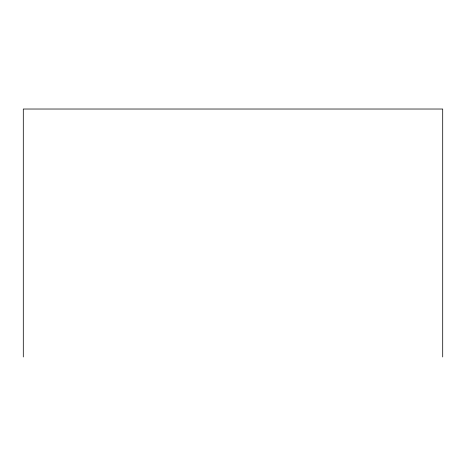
<?xml version="1.0" encoding="UTF-8"?>
<svg xmlns="http://www.w3.org/2000/svg" width="466" height="466" viewBox="0 0 466 466"><rect width="100%" height="100%" fill="white"/><g stroke="black" fill="none" stroke-linecap="round" stroke-linejoin="round"><path stroke-width="0.7" d="M442.7 356.973L442.7 109.027L23.3 109.027L23.3 356.973"/></g></svg>
